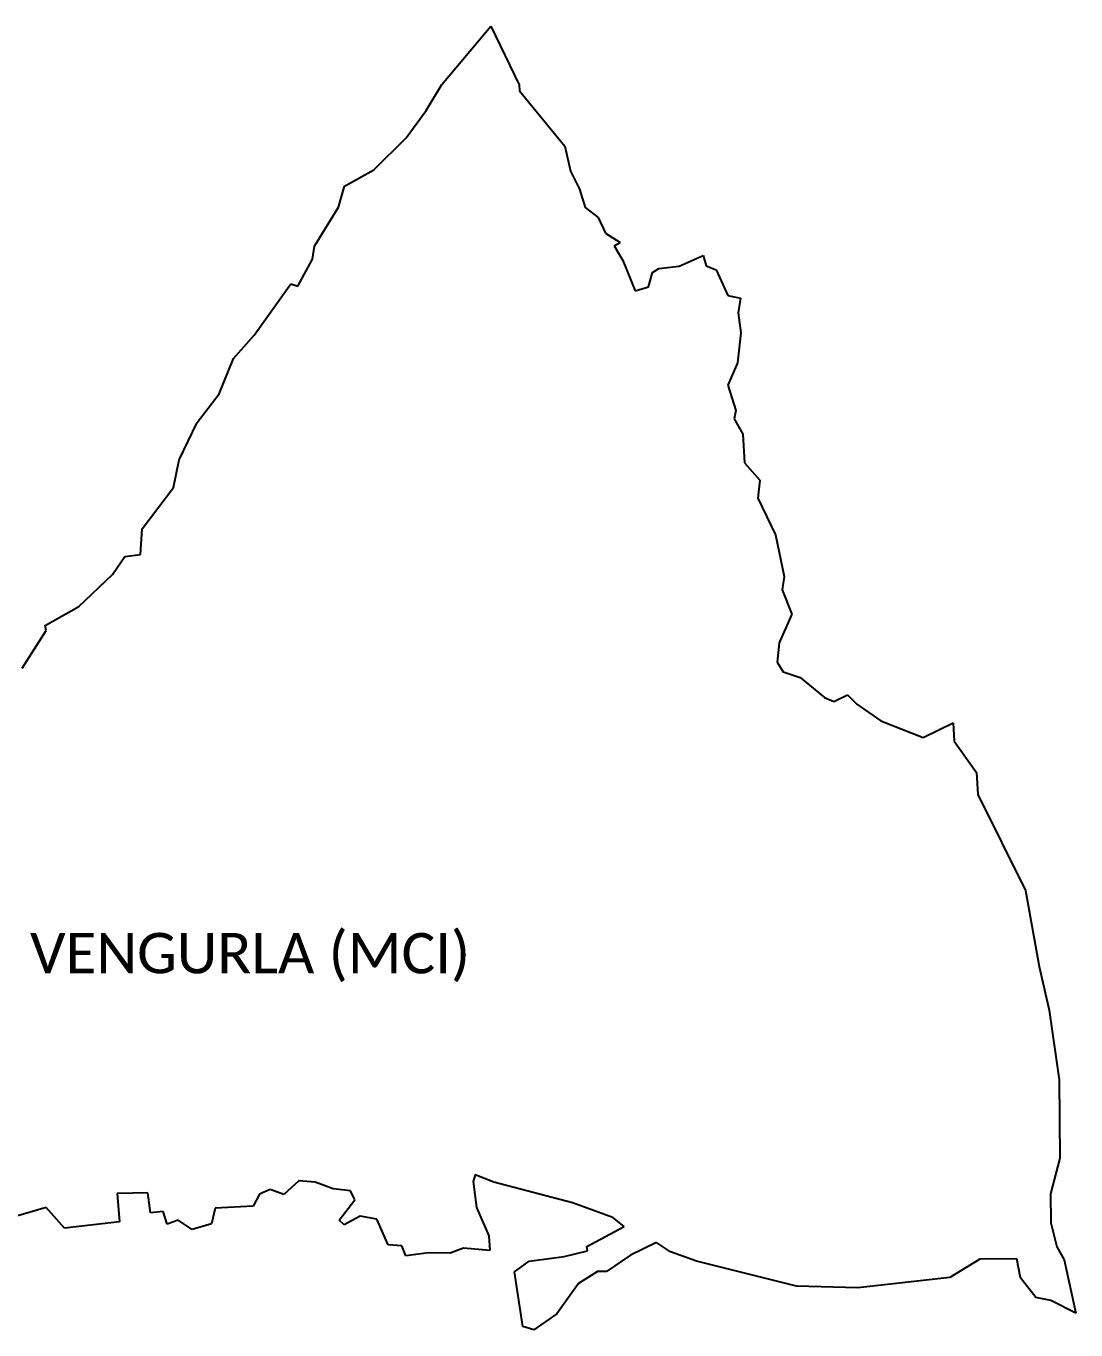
# Model space of a CAD drawing. Header units: metres. Extents: x 351288 to 357899, y 1752801 to 1757437.
# Drawn here: x 354166 to 357899, y 1752801 to 1757437 of the extents above; entities that cross this region are included whole.
import ezdxf

# ---------------------------------------------------------------- set-up
doc = ezdxf.new("R2010")
doc.units = ezdxf.units.M
doc.layers.add('village', color=3, linetype='Continuous')
doc.layers.add('VILLAGE NAME', color=250, linetype='Continuous')
doc.styles.get("Standard").update_dxf_attribs({"font": 'calibri.ttf'})

msp = doc.modelspace()

# ---------------------------------------------------------------- linework, layer by layer
at = {"color": 3}
msp.add_line((356257.5, 1756655.8), (356279, 1756666.9), dxfattribs=at)
at = {"layer": 'village', "color": 3}
for p, q in [((355645, 1757229.6), (355818.5, 1757437.1)), ((355818.5, 1757437.1), (355919.1, 1757228.4)), ((355589.3, 1757136.9), (355645, 1757229.6)), ((355919.1, 1757228.4), (355921, 1757206.3)), ((355921, 1757206.3), (356081.3, 1757010.4)), ((355517.9, 1757040.1), (355589.3, 1757136.9)), ((355402.8, 1756925.9), (355517.9, 1757040.1)), ((356081.3, 1757010.4), (356102.5, 1756920.6)), ((355298.3, 1756868.1), (355402.8, 1756925.9)), ((356102.5, 1756920.6), (356134.1, 1756857.5)), ((355276.7, 1756793.2), (355298.3, 1756868.1)), ((356134.1, 1756857.5), (356154.1, 1756791.6)), ((355191.7, 1756654), (355276.7, 1756793.2)), ((356154.1, 1756791.6), (356200.4, 1756756.2)), ((356200.4, 1756756.2), (356226.3, 1756701.2)), ((356226.3, 1756701.2), (356279, 1756666.9)), ((355185.1, 1756608.2), (355191.7, 1756654)), ((356257.5, 1756655.8), (356287.8, 1756603.4)), ((356487.8, 1756583), (356574.1, 1756621.3)), ((356574.1, 1756621.3), (356583.7, 1756584.2)), ((355132.1, 1756512.1), (355185.1, 1756608.2)), ((356287.8, 1756603.4), (356331.4, 1756496.1)), ((356393.7, 1756560.6), (356415.7, 1756575.5)), ((356415.7, 1756575.5), (356487.8, 1756583)), ((356583.7, 1756584.2), (356620, 1756569.7)), ((356378.9, 1756509.6), (356393.7, 1756560.6)), ((356620, 1756569.7), (356660.8, 1756479.5)), ((354977.1, 1756338.1), (355107.7, 1756520.3)), ((355107.7, 1756520.3), (355132.1, 1756512.1)), ((356331.4, 1756496.1), (356378.9, 1756509.6)), ((356660.8, 1756479.5), (356706.4, 1756469)), ((356706.4, 1756469), (356697.7, 1756417.3)), ((356697.7, 1756417.3), (356707, 1756345.9)), ((356707, 1756345.9), (356696.1, 1756240.1)), ((354903.6, 1756254.7), (354977.1, 1756338.1)), ((354852.5, 1756129.5), (354903.6, 1756254.7)), ((356696.1, 1756240.1), (356661.5, 1756160.1)), ((356661.5, 1756160.1), (356689.6, 1756070.2)), ((354774, 1756027.4), (354852.5, 1756129.5)), ((356689.6, 1756070.2), (356683.9, 1756040.2)), ((354710.1, 1755894.2), (354774, 1756027.4)), ((356683.9, 1756040.2), (356715.2, 1755986.4)), ((356715.2, 1755986.4), (356720.8, 1755883.6)), ((354690.8, 1755796.5), (354710.1, 1755894.2)), ((356720.8, 1755883.6), (356775, 1755822.6)), ((354578.4, 1755648.8), (354690.8, 1755796.5)), ((356775, 1755822.6), (356767.7, 1755758.9)), ((356767.7, 1755758.9), (356830.9, 1755628.2)), ((354572.7, 1755557.7), (354578.4, 1755648.8)), ((356830.9, 1755628.2), (356861.3, 1755479.7)), ((354517.4, 1755550.3), (354572.7, 1755557.7)), ((354473, 1755487.1), (354517.4, 1755550.3)), ((354353.5, 1755373.6), (354473, 1755487.1)), ((356861.3, 1755479.7), (356854.7, 1755432.5)), ((356854.7, 1755432.5), (356889.2, 1755345.6)), ((354234.1, 1755305.1), (354353.5, 1755373.6)), ((356889.2, 1755345.6), (356844, 1755243.6)), ((354151.9, 1755153.9), (354238, 1755288.2)), ((354238, 1755288.2), (354234.1, 1755305.1)), ((356844, 1755243.6), (356837, 1755175.7)), ((356837, 1755175.7), (356858.6, 1755140.4)), ((356858.6, 1755140.4), (356918.6, 1755120.2)), ((356918.6, 1755120.2), (357004.7, 1755049.4)), ((357004.7, 1755049.4), (357037.9, 1755035.4)), ((357037.9, 1755035.4), (357086.9, 1755059)), ((357086.9, 1755059), (357120, 1755026)), ((357120, 1755026), (357205.6, 1754966.8)), ((357205.6, 1754966.8), (357355.9, 1754907.8)), ((357355.9, 1754907.8), (357462.2, 1754959.6)), ((357462.2, 1754959.6), (357466.2, 1754894.6)), ((357466.2, 1754894.6), (357544.9, 1754783)), ((357544.9, 1754783), (357550.6, 1754704.7)), ((357550.6, 1754704.7), (357719.9, 1754363)), ((357719.9, 1754363), (357768.1, 1754092.6)), ((357768.1, 1754092.6), (357804.3, 1753937.2)), ((357804.3, 1753937.2), (357839.9, 1753690.3)), ((357839.9, 1753690.3), (357841.6, 1753410.8)), ((357841.6, 1753410.8), (357808.1, 1753284.4)), ((355135.9, 1753330.7), (355082.9, 1753282.7)), ((355194.5, 1753326.2), (355135.9, 1753330.7)), ((355258.3, 1753302.1), (355194.5, 1753326.2)), ((355762.7, 1753352.2), (355755.7, 1753328.2)), ((355755.7, 1753328.2), (355767.6, 1753235.8)), ((355828.8, 1753326.5), (355762.7, 1753352.2)), ((356109.4, 1753252.9), (355828.8, 1753326.5)), ((354599.1, 1753287.9), (354490.6, 1753285.2)), ((354490.6, 1753285.2), (354498.5, 1753185.1)), ((354608.2, 1753217.1), (354599.1, 1753287.9)), ((354996, 1753283), (354973.1, 1753240.6)), ((355034.3, 1753300.4), (354996, 1753283)), ((355082.9, 1753282.7), (355034.3, 1753300.4)), ((355319.5, 1753295.6), (355258.3, 1753302.1)), ((355335.4, 1753263.5), (355319.5, 1753295.6)), ((357808.1, 1753284.4), (357809.4, 1753181.8)), ((354237.3, 1753236.3), (354103.3, 1753196.5)), ((354302.8, 1753162.8), (354237.3, 1753236.3)), ((354838.7, 1753233.3), (354825.6, 1753177.3)), ((354973.1, 1753240.6), (354838.7, 1753233.3)), ((355279.4, 1753191.4), (355335.4, 1753263.5)), ((355767.6, 1753235.8), (355811.2, 1753134.9)), ((356252.9, 1753200.6), (356109.4, 1753252.9)), ((354653.3, 1753222.3), (354608.2, 1753217.1)), ((354668.1, 1753176.2), (354653.3, 1753222.3)), ((354706.9, 1753191.1), (354668.1, 1753176.2)), ((354756.2, 1753157.3), (354706.9, 1753191.1)), ((355297.2, 1753174.2), (355279.4, 1753191.4)), ((355353.8, 1753204.6), (355297.2, 1753174.2)), ((355413.6, 1753194.6), (355353.8, 1753204.6)), ((355454.1, 1753103.3), (355413.6, 1753194.6)), ((356292.8, 1753168.3), (356252.9, 1753200.6)), ((354498.5, 1753185.1), (354302.8, 1753162.8)), ((354825.6, 1753177.3), (354756.2, 1753157.3)), ((356160.1, 1753097.8), (356292.8, 1753168.3)), ((357809.4, 1753181.8), (357831.1, 1753095.7)), ((355502.2, 1753099.9), (355454.1, 1753103.3)), ((355516.7, 1753063.6), (355502.2, 1753099.9)), ((355811.2, 1753134.9), (355815.3, 1753083.6)), ((356162.3, 1753081.7), (356160.1, 1753097.8)), ((356407.3, 1753111.9), (356314.9, 1753066.8)), ((356457.7, 1753078.7), (356407.3, 1753111.9)), ((357831.1, 1753095.7), (357857.1, 1753049.4)), ((355597.3, 1753075.3), (355516.7, 1753063.6)), ((355673.8, 1753074), (355597.3, 1753075.3)), ((355721.2, 1753091.6), (355673.8, 1753074)), ((355815.3, 1753083.6), (355721.2, 1753091.6)), ((355955.2, 1753045.2), (356078.9, 1753061.1)), ((356078.9, 1753061.1), (356162.3, 1753081.7)), ((356314.9, 1753066.8), (356230.1, 1753008.1)), ((356549.7, 1753045.2), (356457.7, 1753078.7)), ((357556.9, 1753051.7), (357451.2, 1752987.1)), ((357688.3, 1753053.5), (357556.9, 1753051.7)), ((357701.6, 1752985.4), (357688.3, 1753053.5)), ((357857.1, 1753049.4), (357898.9, 1752860.4)), ((355903.1, 1753007.6), (355955.2, 1753045.2)), ((355932.5, 1752812.2), (355903.1, 1753007.6)), ((356197.8, 1753008), (356130.1, 1752965.9)), ((356230.1, 1753008.1), (356197.8, 1753008)), ((356905, 1752956.6), (356549.7, 1753045.2)), ((356130.1, 1752965.9), (356053.5, 1752857.8)), ((357123.9, 1752950.3), (356905, 1752956.6)), ((357451.2, 1752987.1), (357123.9, 1752950.3)), ((357755.9, 1752916.3), (357701.6, 1752985.4)), ((357809.4, 1752905), (357755.9, 1752916.3)), ((357898.9, 1752860.4), (357809.4, 1752905)), ((356053.5, 1752857.8), (355972, 1752800.6)), ((355972, 1752800.6), (355932.5, 1752812.2))]:
    msp.add_line(p, q, dxfattribs=at)

# ---------------------------------------------------------------- texts
at = {"layer": 'VILLAGE NAME'}
msp.add_text('VENGURLA (MCI)', height=143.7, rotation=359.9793, dxfattribs=at).set_placement((354179.9, 1754068.8))

doc.saveas('drawing.dxf')
